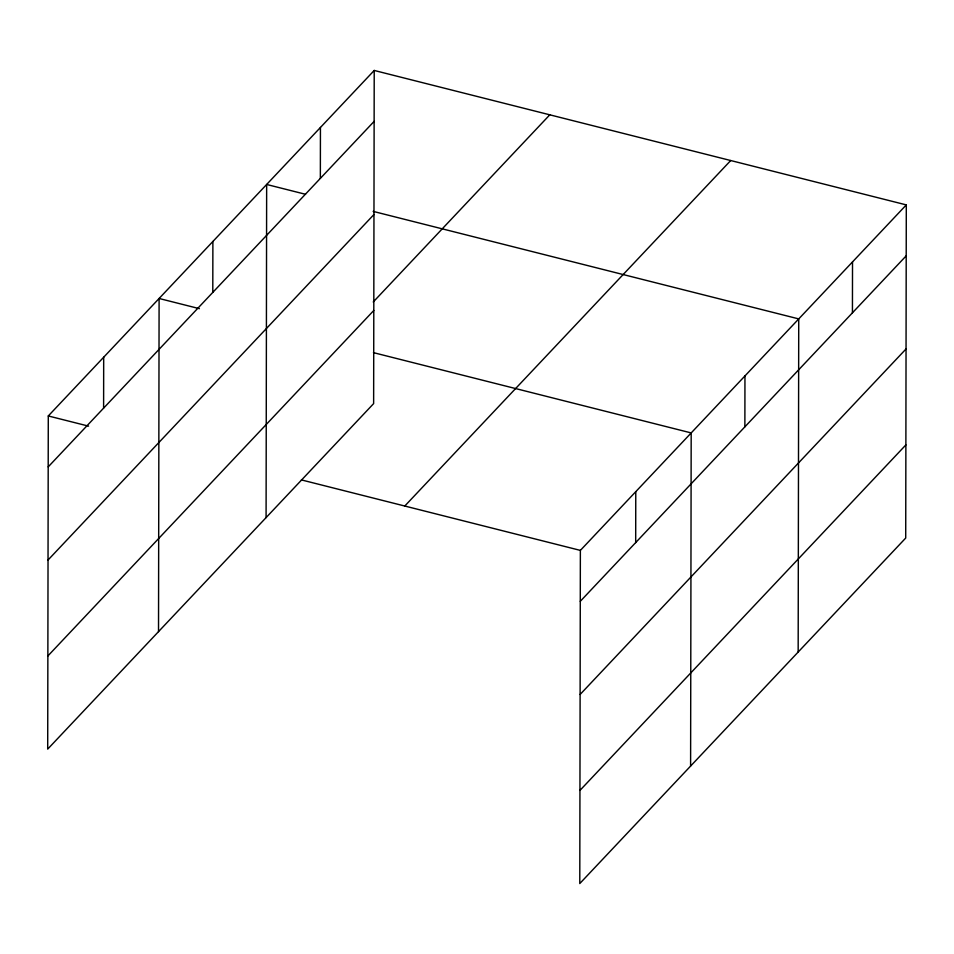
<?xml version="1.0" encoding="UTF-8"?>
<svg xmlns="http://www.w3.org/2000/svg" width="954" height="954" viewBox="0 0 954 954"><rect width="100%" height="100%" fill="white"/><g stroke="black" fill="none" stroke-linecap="round" stroke-linejoin="round"><path stroke-width="1.43" d="M374.218 70.453L48.284 415.956L47.7 749.105L373.634 403.602L374.218 70.453L906.3 204.895L905.716 538.044L579.782 883.547L580.366 550.398L906.3 204.895M103.604 408.145L103.688 357.225M158.519 631.631L159.103 298.483L199.398 308.667M212.79 292.401L212.885 241.481M266.083 517.617L266.655 184.468L305.518 194.282M320.353 178.386L320.437 127.454M635.686 542.587L635.769 491.668M690.601 766.074L691.185 432.925L373.455 352.646M744.871 426.843L744.955 375.912M798.164 652.059L798.736 318.91L373.169 211.383M852.435 312.829L852.518 261.897M48.189 466.888L374.135 121.373M48.034 560.022L373.968 214.507M373.241 301.977L549.802 114.814M47.867 655.97L373.801 310.467M404.77 506.037L730.716 160.522M580.27 601.33L906.217 255.815M580.115 694.464L906.05 348.949M579.949 790.413L905.883 444.91M48.284 415.956L88.579 426.14M301.404 479.91L580.366 550.398"/></g></svg>
